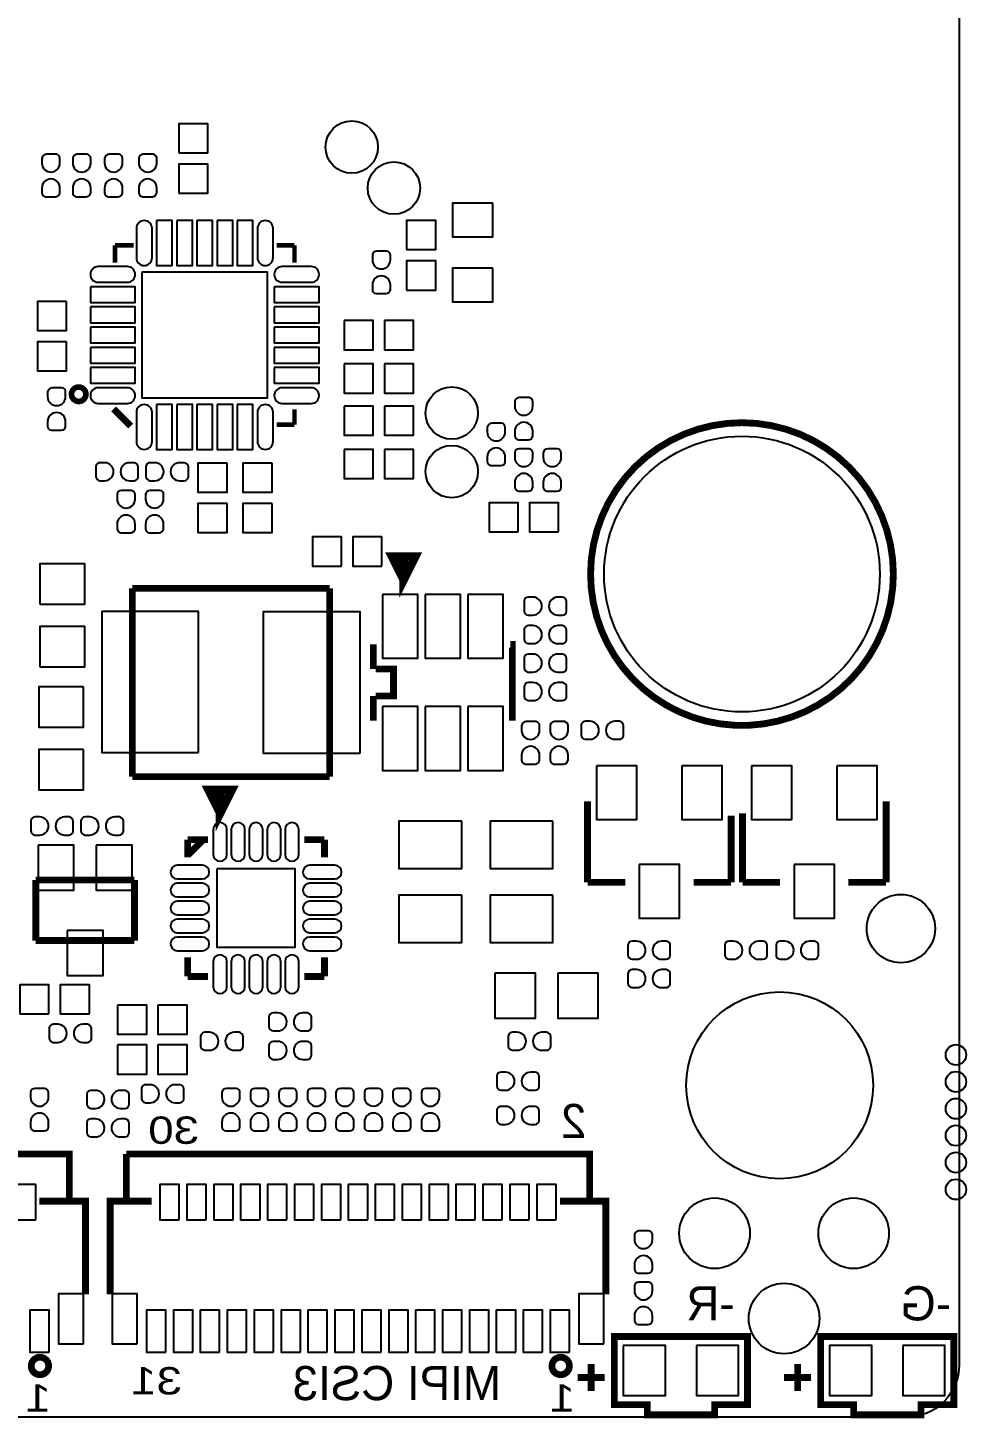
# Model space of a CAD drawing. Extents: x -0.2 to 92.2, y 0 to 62.
# Drawn here: x 71.24 to 92.16, y -0.02 to 30.98 of the extents above; entities that cross this region are included whole.
import ezdxf

# ---------------------------------------------------------------- set-up
doc = ezdxf.new("R2010")
doc.units = 0
doc.header["$MEASUREMENT"] = 0
for name, color, linetype in [('BG_OUTLINE', 3, 'CONTINUOUS'), ('BG_SILKSCREEN_BOTTOM', 2, 'CONTINUOUS'), ('PG_SILKSCREEN_BOTTOM', 5, 'CONTINUOUS'), ('PIN_SOLDERMASK_BOTTOM', 6, 'CONTINUOUS')]:
    doc.layers.add(name, color=color, linetype=linetype)

msp = doc.modelspace()

# ---------------------------------------------------------------- linework, layer by layer
at = {"layer": 'BG_OUTLINE'}
msp.add_lwpolyline([(56.9081, 51.894), (71.1086, 51.894, 0.760425), (71.1086, 53.674), (71.0054, 53.674), (71.0054, 60), (75.6, 60), (75.6, 53.674), (75.4736, 53.674, 0.738603), (75.4736, 51.894), (89.673, 51.894, 0.798332), (89.673, 53.674), (89.6, 53.674), (89.6, 60), (90.7394, 60, -0.414201), (92, 58.7394), (92, 26.9418), (92.0001, 26.9418), (92.0001, 1.1697, -0.414223), (90.8303, 0), (1.155, 0, -0.414213)], format="xyb", dxfattribs=at)
at = {"layer": 'PG_SILKSCREEN_BOTTOM'}
for points, const_width in [([(73.184, 26.13), (73.5973, 26.13)], 0.1001), ([(73.184, 26.13), (73.184, 25.7447)], 0.1001), ([(77.184, 26.13), (76.7842, 26.13)], 0.1001), ([(77.184, 26.13), (77.184, 25.7447)], 0.1001), ([(73.152, 22.479), (73.533, 22.098)], 0.1524), ([(77.184, 22.13), (77.184, 22.4734)], 0.1001), ([(77.184, 22.13), (76.7842, 22.13)], 0.1001), ([(79.6196, 18.683), (79.3696, 19.183), (79.8696, 19.183), (79.6196, 18.683), (79.6196, 19.083)], 0.2), ([(77.9681, 18.4831), (73.5683, 18.4831)], 0.1524), ([(73.5683, 18.4831), (73.5683, 14.2829)], 0.1524), ([(77.9681, 14.2829), (77.9681, 18.4831)], 0.1524), ([(78.9426, 16.683), (78.9426, 17.233)], 0.1524), ([(81.9926, 17.233), (82.0426, 17.233), (82.0426, 15.533)], 0.1524), ([(78.9926, 16.083), (79.3926, 16.083), (79.3926, 16.683), (78.9926, 16.683)], 0.1524), ([(78.9426, 15.533), (78.9426, 16.083)], 0.1524), ([(73.5683, 14.2829), (77.9681, 14.2829)], 0.1524), ([(75.527, 13.48), (75.277, 13.98), (75.777, 13.98), (75.527, 13.48), (75.527, 13.88)], 0.2), ([(83.7187, 11.9271), (83.7187, 13.7305)], 0.1539), ([(90.3729, 11.9271), (90.3729, 13.7305)], 0.1539), ([(86.9185, 11.9271), (86.9185, 13.4112)], 0.1539), ([(87.1731, 11.9271), (87.1731, 13.462)], 0.1539), ([(74.802, 12.8788), (74.802, 12.4805)], 0.1524), ([(74.802, 12.8788), (75.2559, 12.8788)], 0.1524), ([(74.827, 12.5538), (75.127, 12.8538)], 0.1524), ([(77.852, 12.8788), (77.4071, 12.8788)], 0.1524), ([(77.852, 12.8788), (77.852, 12.4805)], 0.1524), ([(71.4169, 10.6281), (71.4169, 11.9779)], 0.1539), ([(71.4169, 11.9779), (73.6171, 11.9779)], 0.1539), ([(73.6171, 11.9779), (73.6171, 10.6281)], 0.1539), ([(84.5566, 11.9271), (83.7187, 11.9271)], 0.1539), ([(86.0806, 11.9271), (86.9185, 11.9271)], 0.1539), ([(88.011, 11.9271), (87.1731, 11.9271)], 0.1539), ([(89.535, 11.9271), (90.3729, 11.9271)], 0.1539), ([(73.6171, 10.6281), (71.4169, 10.6281)], 0.1539), ([(74.802, 9.8288), (74.802, 10.2529)], 0.1524), ([(77.852, 9.8288), (77.852, 10.2529)], 0.1524), ([(74.802, 9.8288), (75.2559, 9.8288)], 0.1524), ([(77.852, 9.8288), (77.4071, 9.8288)], 0.1524), ([(61.835, 5.869), (72.165, 5.869), (72.165, 4.819)], 0.1524), ([(73.435, 5.869), (83.765, 5.869), (83.765, 4.819)], 0.1524), ([(73.435, 5.869), (73.435, 4.819)], 0.1524), ([(72.525, 2.744), (72.525, 4.819), (71.5, 4.819)], 0.1524), ([(74, 4.819), (73.075, 4.819), (73.075, 2.744)], 0.1524), ([(84.125, 2.744), (84.125, 4.819), (83.1, 4.819)], 0.1524), ([(83.8, 1.186), (83.8, 0.586)], 0.1524), ([(88.4, 1.186), (88.4, 0.586)], 0.1524), ([(83.5, 0.886), (84.1, 0.886)], 0.1524), ([(88.1, 0.886), (88.7, 0.886)], 0.1524)]:
    msp.add_lwpolyline(points, dxfattribs=dict(at, const_width=const_width))
for points, const_width in [([(72.5343, 22.81, 1), (72.2137, 22.80992, 1)], 0.127), ([(90.535, 18.8, 1), (83.785, 18.79998, 1)], 0.1524), ([(71.7042, 1.143, 1), (71.31507, 1.143, 1)], 0.1501), ([(83.312, 1.143, 1), (82.92287, 1.143, 1)], 0.1501)]:
    msp.add_lwpolyline(points, format="xyb", close=True, dxfattribs=dict(at, const_width=const_width))
at = {"layer": 'PG_SILKSCREEN_BOTTOM', "const_width": 0.1524}
for points in [[(84.3151, 1.7988), (84.3151, 0.2812), (85.05, 0.2812), (85.05, 0.055), (86.55, 0.055), (86.55, 0.2812), (87.2849, 0.2812), (87.2849, 1.7988)], [(88.9151, 1.7988), (88.9151, 0.2812), (89.65, 0.2812), (89.65, 0.055), (91.15, 0.055), (91.15, 0.2812), (91.8849, 0.2812), (91.8849, 1.7988)]]:
    msp.add_lwpolyline(points, close=True, dxfattribs=at)
at = {"layer": 'PIN_SOLDERMASK_BOTTOM'}
for points in [[(74.605, 28.1921), (75.255, 28.1921), (75.255, 28.8421), (74.605, 28.8421)], [(74.605, 27.2919), (75.255, 27.2919), (75.255, 27.9419), (74.605, 27.9419)], [(81.60815, 27.06975), (80.70825, 27.06975), (80.70825, 26.31965), (81.60815, 26.31965)], [(74.1091, 26.68), (74.1091, 25.68), (74.4591, 25.68), (74.4591, 26.68)], [(74.5589, 26.68), (74.5589, 25.68), (74.9089, 25.68), (74.9089, 26.68)], [(75.009, 26.68), (75.009, 25.68), (75.359, 25.68), (75.359, 26.68)], [(75.4591, 26.68), (75.4591, 25.68), (75.8091, 25.68), (75.8091, 26.68)], [(75.9089, 26.68), (75.9089, 25.68), (76.2589, 25.68), (76.2589, 26.68)], [(79.685, 26.0331), (80.335, 26.0331), (80.335, 26.6831), (79.685, 26.6831)], [(79.685, 25.1329), (80.335, 25.1329), (80.335, 25.7829), (79.685, 25.7829)], [(73.784, 25.53), (73.784, 22.73), (76.584, 22.73), (76.584, 25.53)], [(81.60815, 25.61995), (80.70825, 25.61995), (80.70825, 24.86985), (81.60815, 24.86985)], [(72.634, 25.2049), (72.634, 24.8549), (73.634, 24.8549), (73.634, 25.2049)], [(76.734, 25.2049), (76.734, 24.8549), (77.734, 24.8549), (77.734, 25.2049)], [(72.1054, 24.8797), (71.4554, 24.8797), (71.4554, 24.2297), (72.1054, 24.2297)], [(72.634, 24.7551), (72.634, 24.4051), (73.634, 24.4051), (73.634, 24.7551)], [(76.734, 24.7551), (76.734, 24.4051), (77.734, 24.4051), (77.734, 24.7551)], [(72.634, 24.305), (72.634, 23.955), (73.634, 23.955), (73.634, 24.305)], [(76.734, 24.305), (76.734, 23.955), (77.734, 23.955), (77.734, 24.305)], [(78.2899, 24.4507), (78.2899, 23.8007), (78.9399, 23.8007), (78.9399, 24.4507)], [(79.1901, 24.4507), (79.1901, 23.8007), (79.8401, 23.8007), (79.8401, 24.4507)], [(72.1054, 23.9795), (71.4554, 23.9795), (71.4554, 23.3295), (72.1054, 23.3295)], [(72.634, 23.8549), (72.634, 23.5049), (73.634, 23.5049), (73.634, 23.8549)], [(76.734, 23.8549), (76.734, 23.5049), (77.734, 23.5049), (77.734, 23.8549)], [(72.634, 23.4051), (72.634, 23.0551), (73.634, 23.0551), (73.634, 23.4051)], [(76.734, 23.4051), (76.734, 23.0551), (77.734, 23.0551), (77.734, 23.4051)], [(78.2899, 23.4855), (78.2899, 22.8355), (78.9399, 22.8355), (78.9399, 23.4855)], [(79.1901, 23.4855), (79.1901, 22.8355), (79.8401, 22.8355), (79.8401, 23.4855)], [(74.1091, 22.58), (74.1091, 21.58), (74.4591, 21.58), (74.4591, 22.58)], [(74.5589, 22.58), (74.5589, 21.58), (74.9089, 21.58), (74.9089, 22.58)], [(75.009, 22.58), (75.009, 21.58), (75.359, 21.58), (75.359, 22.58)], [(75.4591, 22.58), (75.4591, 21.58), (75.8091, 21.58), (75.8091, 22.58)], [(75.9089, 22.58), (75.9089, 21.58), (76.2589, 21.58), (76.2589, 22.58)], [(78.2899, 22.5457), (78.2899, 21.8957), (78.9399, 21.8957), (78.9399, 22.5457)], [(79.1901, 22.5457), (79.1901, 21.8957), (79.8401, 21.8957), (79.8401, 22.5457)], [(78.2899, 21.5805), (78.2899, 20.9305), (78.9399, 20.9305), (78.9399, 21.5805)], [(79.1901, 21.5805), (79.1901, 20.9305), (79.8401, 20.9305), (79.8401, 21.5805)], [(75.6823, 21.2743), (75.0323, 21.2743), (75.0323, 20.6243), (75.6823, 20.6243)], [(76.6858, 21.2743), (76.0358, 21.2743), (76.0358, 20.6243), (76.6858, 20.6243)], [(75.6823, 20.3741), (75.0323, 20.3741), (75.0323, 19.7241), (75.6823, 19.7241)], [(76.6858, 20.3741), (76.0358, 20.3741), (76.0358, 19.7241), (76.6858, 19.7241)], [(82.1709, 19.741), (82.1709, 20.391), (81.5209, 20.391), (81.5209, 19.741)], [(83.0711, 19.741), (83.0711, 20.391), (82.4211, 20.391), (82.4211, 19.741)], [(78.2339, 18.979), (78.2339, 19.629), (77.5839, 19.629), (77.5839, 18.979)], [(79.1341, 18.979), (79.1341, 19.629), (78.4841, 19.629), (78.4841, 18.979)], [(71.509, 18.13165), (72.509, 18.13165), (72.509, 19.03155), (71.509, 19.03155)], [(79.1489, 18.3442), (79.1489, 16.9218), (79.9363, 16.9218), (79.9363, 18.3442)], [(80.0989, 18.3442), (80.0989, 16.9218), (80.8863, 16.9218), (80.8863, 18.3442)], [(81.0489, 18.3442), (81.0489, 16.9218), (81.8363, 16.9218), (81.8363, 18.3442)], [(75.0476, 14.8181), (75.0476, 17.9677), (72.8886, 17.9677), (72.8886, 14.8181)], [(78.6478, 14.8082), (78.6478, 17.9578), (76.4888, 17.9578), (76.4888, 14.8082)], [(71.509, 16.73165), (72.509, 16.73165), (72.509, 17.63155), (71.509, 17.63155)], [(72.4836, 16.28835), (71.4836, 16.28835), (71.4836, 15.38845), (72.4836, 15.38845)], [(79.1489, 15.8442), (79.1489, 14.4218), (79.9363, 14.4218), (79.9363, 15.8442)], [(80.0989, 15.8442), (80.0989, 14.4218), (80.8863, 14.4218), (80.8863, 15.8442)], [(81.0489, 15.8442), (81.0489, 14.4218), (81.8363, 14.4218), (81.8363, 15.8442)], [(72.4836, 14.88835), (71.4836, 14.88835), (71.4836, 13.98845), (72.4836, 13.98845)], [(83.91865, 14.52705), (83.91865, 13.32715), (84.81855, 13.32715), (84.81855, 14.52705)], [(85.81865, 14.52705), (85.81865, 13.32715), (86.71855, 13.32715), (86.71855, 14.52705)], [(87.37305, 14.52705), (87.37305, 13.32715), (88.27295, 13.32715), (88.27295, 14.52705)], [(89.27305, 14.52705), (89.27305, 13.32715), (90.17295, 13.32715), (90.17295, 14.52705)], [(80.9132, 13.288), (79.5132, 13.288), (79.5132, 12.238), (80.9132, 12.238)], [(82.9452, 13.288), (81.5452, 13.288), (81.5452, 12.238), (82.9452, 12.238)], [(71.46695, 12.753), (71.46695, 11.753), (72.26705, 11.753), (72.26705, 12.753)], [(72.76695, 12.753), (72.76695, 11.753), (73.56705, 11.753), (73.56705, 12.753)], [(75.4507, 12.2301), (75.4507, 10.4775), (77.2033, 10.4775), (77.2033, 12.2301)], [(84.86865, 12.32685), (84.86865, 11.12695), (85.76855, 11.12695), (85.76855, 12.32685)], [(88.32305, 12.32685), (88.32305, 11.12695), (89.22295, 11.12695), (89.22295, 12.32685)], [(80.9132, 11.638), (79.5132, 11.638), (79.5132, 10.588), (80.9132, 10.588)], [(82.9452, 11.638), (81.5452, 11.638), (81.5452, 10.588), (82.9452, 10.588)], [(72.11695, 10.853), (72.11695, 9.853), (72.91705, 9.853), (72.91705, 10.853)], [(71.7113, 8.9947), (71.7113, 9.6447), (71.0613, 9.6447), (71.0613, 8.9947)], [(72.6115, 8.9947), (72.6115, 9.6447), (71.9615, 9.6447), (71.9615, 8.9947)], [(81.65405, 9.898), (81.65405, 8.898), (82.55395, 8.898), (82.55395, 9.898)], [(83.05405, 9.898), (83.05405, 8.898), (83.95395, 8.898), (83.95395, 9.898)], [(73.2405, 9.1896), (73.2405, 8.5396), (73.8905, 8.5396), (73.8905, 9.1896)], [(74.1407, 9.1896), (74.1407, 8.5396), (74.7907, 8.5396), (74.7907, 9.1896)], [(73.2405, 8.3006), (73.2405, 7.6506), (73.8905, 7.6506), (73.8905, 8.3006)], [(74.1407, 8.3006), (74.1407, 7.6506), (74.7907, 7.6506), (74.7907, 8.3006)], [(71.4159, 4.4003), (71.4159, 5.1877), (70.9841, 5.1877), (70.9841, 4.4003)], [(74.6159, 4.4003), (74.6159, 5.1877), (74.1841, 5.1877), (74.1841, 4.4003)], [(75.2159, 4.4003), (75.2159, 5.1877), (74.7841, 5.1877), (74.7841, 4.4003)], [(75.8159, 4.4003), (75.8159, 5.1877), (75.3841, 5.1877), (75.3841, 4.4003)], [(76.4159, 4.4003), (76.4159, 5.1877), (75.9841, 5.1877), (75.9841, 4.4003)], [(77.0159, 4.4003), (77.0159, 5.1877), (76.5841, 5.1877), (76.5841, 4.4003)], [(77.6159, 4.4003), (77.6159, 5.1877), (77.1841, 5.1877), (77.1841, 4.4003)], [(78.2159, 4.4003), (78.2159, 5.1877), (77.7841, 5.1877), (77.7841, 4.4003)], [(78.8159, 4.4003), (78.8159, 5.1877), (78.3841, 5.1877), (78.3841, 4.4003)], [(79.4159, 4.4003), (79.4159, 5.1877), (78.9841, 5.1877), (78.9841, 4.4003)], [(80.0159, 4.4003), (80.0159, 5.1877), (79.5841, 5.1877), (79.5841, 4.4003)], [(80.6159, 4.4003), (80.6159, 5.1877), (80.1841, 5.1877), (80.1841, 4.4003)], [(81.2159, 4.4003), (81.2159, 5.1877), (80.7841, 5.1877), (80.7841, 4.4003)], [(81.8159, 4.4003), (81.8159, 5.1877), (81.3841, 5.1877), (81.3841, 4.4003)], [(82.4159, 4.4003), (82.4159, 5.1877), (81.9841, 5.1877), (81.9841, 4.4003)], [(83.0159, 4.4003), (83.0159, 5.1877), (82.5841, 5.1877), (82.5841, 4.4003)], [(72.4794, 1.6352), (72.4794, 2.7528), (71.9206, 2.7528), (71.9206, 1.6352)], [(73.6794, 1.6352), (73.6794, 2.7528), (73.1206, 2.7528), (73.1206, 1.6352)], [(84.0794, 1.6352), (84.0794, 2.7528), (83.5206, 2.7528), (83.5206, 1.6352)], [(71.7159, 1.4491), (71.7159, 2.3889), (71.2841, 2.3889), (71.2841, 1.4491)], [(74.3159, 1.4491), (74.3159, 2.3889), (73.8841, 2.3889), (73.8841, 1.4491)], [(74.9159, 1.4491), (74.9159, 2.3889), (74.4841, 2.3889), (74.4841, 1.4491)], [(75.5159, 1.4491), (75.5159, 2.3889), (75.0841, 2.3889), (75.0841, 1.4491)], [(76.1159, 1.4491), (76.1159, 2.3889), (75.6841, 2.3889), (75.6841, 1.4491)], [(76.7159, 1.4491), (76.7159, 2.3889), (76.2841, 2.3889), (76.2841, 1.4491)], [(77.3159, 1.4491), (77.3159, 2.3889), (76.8841, 2.3889), (76.8841, 1.4491)], [(77.9159, 1.4491), (77.9159, 2.3889), (77.4841, 2.3889), (77.4841, 1.4491)], [(78.5159, 1.4491), (78.5159, 2.3889), (78.0841, 2.3889), (78.0841, 1.4491)], [(79.1159, 1.4491), (79.1159, 2.3889), (78.6841, 2.3889), (78.6841, 1.4491)], [(79.7159, 1.4491), (79.7159, 2.3889), (79.2841, 2.3889), (79.2841, 1.4491)], [(80.3159, 1.4491), (80.3159, 2.3889), (79.8841, 2.3889), (79.8841, 1.4491)], [(80.9159, 1.4491), (80.9159, 2.3889), (80.4841, 2.3889), (80.4841, 1.4491)], [(81.5159, 1.4491), (81.5159, 2.3889), (81.0841, 2.3889), (81.0841, 1.4491)], [(82.1159, 1.4491), (82.1159, 2.3889), (81.6841, 2.3889), (81.6841, 1.4491)], [(82.7159, 1.4491), (82.7159, 2.3889), (82.2841, 2.3889), (82.2841, 1.4491)], [(83.3159, 1.4491), (83.3159, 2.3889), (82.8841, 2.3889), (82.8841, 1.4491)], [(84.5151, 1.5988), (84.5151, 0.4812), (85.4549, 0.4812), (85.4549, 1.5988)], [(86.1451, 1.5988), (86.1451, 0.4812), (87.0849, 0.4812), (87.0849, 1.5988)], [(89.1151, 1.5988), (89.1151, 0.4812), (90.0549, 0.4812), (90.0549, 1.5988)], [(90.7451, 1.5988), (90.7451, 0.4812), (91.6849, 0.4812), (91.6849, 1.5988)]]:
    msp.add_lwpolyline(points, close=True, dxfattribs=at)
for points in [[(71.5541, 28.0685), (71.5541, 27.9641, 0.999515), (71.9559, 27.9641), (71.9559, 28.0657, 0.380778), (71.8729, 28.1589), (71.6534, 28.1589, 0.38701)], [(72.2399, 28.0685), (72.2399, 27.9641, 0.999515), (72.6417, 27.9641), (72.6417, 28.0657, 0.380778), (72.5587, 28.1589), (72.3392, 28.1589, 0.38701)], [(72.9511, 28.0685), (72.9511, 27.9641, 0.999515), (73.3529, 27.9641), (73.3529, 28.0657, 0.380778), (73.2699, 28.1589), (73.0504, 28.1589, 0.38701)], [(73.7131, 28.0685), (73.7131, 27.9641, 0.999515), (74.1149, 27.9641), (74.1149, 28.0657, 0.380778), (74.0319, 28.1589), (73.8124, 28.1589, 0.38701)], [(71.9559, 27.3035), (71.9559, 27.4079, 0.999515), (71.5541, 27.4079), (71.5541, 27.3063, 0.380778), (71.6371, 27.2131), (71.8566, 27.2131, 0.38701)], [(72.6417, 27.3035), (72.6417, 27.4079, 0.999515), (72.2399, 27.4079), (72.2399, 27.3063, 0.380778), (72.3229, 27.2131), (72.5424, 27.2131, 0.38701)], [(73.3529, 27.3035), (73.3529, 27.4079, 0.999515), (72.9511, 27.4079), (72.9511, 27.3063, 0.380778), (73.0341, 27.2131), (73.2536, 27.2131, 0.38701)], [(74.1149, 27.3035), (74.1149, 27.4079, 0.999515), (73.7131, 27.4079), (73.7131, 27.3063, 0.380778), (73.7961, 27.2131), (74.0156, 27.2131, 0.38701)], [(74.009, 25.855), (74.009, 26.505, 1), (73.659, 26.505), (73.659, 25.855, 1)], [(76.709, 25.855), (76.709, 26.505, 1), (76.359, 26.505), (76.359, 25.855, 1)], [(78.9201, 25.9095), (78.9201, 25.8051, 0.999515), (79.3219, 25.8051), (79.3219, 25.9067, 0.380778), (79.2389, 25.9999), (79.0194, 25.9999, 0.38701)], [(73.459, 25.655), (72.809, 25.655, 1), (72.809, 25.305), (73.459, 25.305, 1)], [(77.559, 25.655), (76.909, 25.655, 1), (76.909, 25.305), (77.559, 25.305, 1)], [(79.3219, 25.1445), (79.3219, 25.2489, 0.999515), (78.9201, 25.2489), (78.9201, 25.1473, 0.380778), (79.0031, 25.0541), (79.2226, 25.0541, 0.38701)], [(71.6811, 22.8615), (71.6811, 22.7571, 0.999515), (72.0829, 22.7571), (72.0829, 22.8587, 0.380778), (71.9999, 22.9519), (71.7804, 22.9519, 0.38701)], [(73.459, 22.955), (72.809, 22.955, 1), (72.809, 22.605), (73.459, 22.605, 1)], [(77.559, 22.955), (76.909, 22.955, 1), (76.909, 22.605), (77.559, 22.605, 1)], [(82.0951, 22.6456), (82.0951, 22.5412, 0.999515), (82.4969, 22.5412), (82.4969, 22.6428, 0.380778), (82.4139, 22.736), (82.1944, 22.736, 0.38701)], [(72.0829, 22.0965), (72.0829, 22.2009, 0.999515), (71.6811, 22.2009), (71.6811, 22.0993, 0.380778), (71.7641, 22.0061), (71.9836, 22.0061, 0.38701)], [(74.009, 21.755), (74.009, 22.405, 1), (73.659, 22.405), (73.659, 21.755, 1)], [(76.709, 21.755), (76.709, 22.405, 1), (76.359, 22.405), (76.359, 21.755, 1)], [(81.4812, 22.0741), (81.4812, 21.9697, 0.999515), (81.883, 21.9697), (81.883, 22.0713, 0.380778), (81.8, 22.1645), (81.5805, 22.1645, 0.38701)], [(82.4969, 21.8806), (82.4969, 21.985, 0.999515), (82.0951, 21.985), (82.0951, 21.8834, 0.380778), (82.1781, 21.7902), (82.3976, 21.7902, 0.38701)], [(81.883, 21.3091), (81.883, 21.4135, 0.999515), (81.4812, 21.4135), (81.4812, 21.3119, 0.380778), (81.5642, 21.2187), (81.7837, 21.2187, 0.38701)], [(82.0951, 21.5026), (82.0951, 21.3982, 0.999515), (82.4969, 21.3982), (82.4969, 21.4998, 0.380778), (82.4139, 21.593), (82.1944, 21.593, 0.38701)], [(82.7301, 21.5026), (82.7301, 21.3982, 0.999515), (83.1319, 21.3982), (83.1319, 21.4998, 0.380778), (83.0489, 21.593), (82.8294, 21.593, 0.38701)], [(72.8457, 20.8811), (72.9501, 20.8811, 0.999515), (72.9501, 21.2829), (72.8485, 21.2829, 0.380778), (72.7553, 21.1999), (72.7553, 20.9804, 0.38701)], [(73.6107, 21.2829), (73.5063, 21.2829, 0.999515), (73.5063, 20.8811), (73.6079, 20.8811, 0.380778), (73.7011, 20.9641), (73.7011, 21.1836, 0.38701)], [(73.9633, 20.8811), (74.0677, 20.8811, 0.999515), (74.0677, 21.2829), (73.9661, 21.2829, 0.380778), (73.8729, 21.1999), (73.8729, 20.9804, 0.38701)], [(74.7283, 21.2829), (74.6239, 21.2829, 0.999515), (74.6239, 20.8811), (74.7255, 20.8811, 0.380778), (74.8187, 20.9641), (74.8187, 21.1836, 0.38701)], [(82.4969, 20.7376), (82.4969, 20.842, 0.999515), (82.0951, 20.842), (82.0951, 20.7404, 0.380778), (82.1781, 20.6472), (82.3976, 20.6472, 0.38701)], [(83.1319, 20.7376), (83.1319, 20.842, 0.999515), (82.7301, 20.842), (82.7301, 20.7404, 0.380778), (82.8131, 20.6472), (83.0326, 20.6472, 0.38701)], [(73.2305, 20.5755), (73.2305, 20.4711, 0.999515), (73.6323, 20.4711), (73.6323, 20.5727, 0.380778), (73.5493, 20.6659), (73.3298, 20.6659, 0.38701)], [(73.8655, 20.5755), (73.8655, 20.4711, 0.999515), (74.2673, 20.4711), (74.2673, 20.5727, 0.380778), (74.1843, 20.6659), (73.9648, 20.6659, 0.38701)], [(73.6323, 19.8105), (73.6323, 19.9149, 0.999515), (73.2305, 19.9149), (73.2305, 19.8133, 0.380778), (73.3135, 19.7201), (73.533, 19.7201, 0.38701)], [(74.2673, 19.8105), (74.2673, 19.9149, 0.999515), (73.8655, 19.9149), (73.8655, 19.8133, 0.380778), (73.9485, 19.7201), (74.168, 19.7201, 0.38701)], [(82.3958, 17.8837), (82.5002, 17.8837, 0.999515), (82.5002, 18.2855), (82.3986, 18.2855, 0.380778), (82.3054, 18.2025), (82.3054, 17.983, 0.38701)], [(83.1608, 18.2855), (83.0564, 18.2855, 0.999515), (83.0564, 17.8837), (83.158, 17.8837, 0.380778), (83.2512, 17.9667), (83.2512, 18.1862, 0.38701)], [(82.3958, 17.2487), (82.5002, 17.2487, 0.999515), (82.5002, 17.6505), (82.3986, 17.6505, 0.380778), (82.3054, 17.5675), (82.3054, 17.348, 0.38701)], [(83.1608, 17.6505), (83.0564, 17.6505, 0.999515), (83.0564, 17.2487), (83.158, 17.2487, 0.380778), (83.2512, 17.3317), (83.2512, 17.5512, 0.38701)], [(82.3958, 16.6137), (82.5002, 16.6137, 0.999515), (82.5002, 17.0155), (82.3986, 17.0155, 0.380778), (82.3054, 16.9325), (82.3054, 16.713, 0.38701)], [(83.1608, 17.0155), (83.0564, 17.0155, 0.999515), (83.0564, 16.6137), (83.158, 16.6137, 0.380778), (83.2512, 16.6967), (83.2512, 16.9162, 0.38701)], [(82.3964, 15.9791), (82.5008, 15.9791, 0.999515), (82.5008, 16.3809), (82.3992, 16.3809, 0.380778), (82.306, 16.2979), (82.306, 16.0784, 0.38701)], [(83.1614, 16.3809), (83.057, 16.3809, 0.999515), (83.057, 15.9791), (83.1586, 15.9791, 0.380778), (83.2518, 16.0621), (83.2518, 16.2816, 0.38701)], [(82.2475, 15.4193), (82.2475, 15.3149, 0.999515), (82.6493, 15.3149), (82.6493, 15.4165, 0.380778), (82.5663, 15.5097), (82.3468, 15.5097, 0.38701)], [(82.8825, 15.4193), (82.8825, 15.3149, 0.999515), (83.2843, 15.3149), (83.2843, 15.4165, 0.380778), (83.2013, 15.5097), (82.9818, 15.5097, 0.38701)], [(83.6661, 15.1153), (83.7705, 15.1153, 0.999515), (83.7705, 15.5171), (83.6689, 15.5171, 0.380778), (83.5757, 15.4341), (83.5757, 15.2146, 0.38701)], [(84.4311, 15.5171), (84.3267, 15.5171, 0.999515), (84.3267, 15.1153), (84.4283, 15.1153, 0.380778), (84.5215, 15.1983), (84.5215, 15.4178, 0.38701)], [(82.6493, 14.6543), (82.6493, 14.7587, 0.999515), (82.2475, 14.7587), (82.2475, 14.6571, 0.380778), (82.3305, 14.5639), (82.55, 14.5639, 0.38701)], [(83.2843, 14.6543), (83.2843, 14.7587, 0.999515), (82.8825, 14.7587), (82.8825, 14.6571, 0.380778), (82.9655, 14.5639), (83.185, 14.5639, 0.38701)], [(71.3979, 12.9817), (71.5023, 12.9817, 0.999515), (71.5023, 13.3835), (71.4007, 13.3835, 0.380778), (71.3075, 13.3005), (71.3075, 13.081, 0.38701)], [(72.1629, 13.3835), (72.0585, 13.3835, 0.999515), (72.0585, 12.9817), (72.1601, 12.9817, 0.380778), (72.2533, 13.0647), (72.2533, 13.2842, 0.38701)], [(72.5155, 12.9817), (72.6199, 12.9817, 0.999515), (72.6199, 13.3835), (72.5183, 13.3835, 0.380778), (72.4251, 13.3005), (72.4251, 13.081, 0.38701)], [(73.2805, 13.3835), (73.1761, 13.3835, 0.999515), (73.1761, 12.9817), (73.2777, 12.9817, 0.380778), (73.3709, 13.0647), (73.3709, 13.2842, 0.38701)], [(75.6794, 12.5494), (75.6794, 13.1082, 1), (75.3746, 13.1082), (75.3746, 12.5494, 1)], [(76.0794, 12.5494), (76.0794, 13.1082, 1), (75.7746, 13.1082), (75.7746, 12.5494, 1)], [(76.4794, 12.5494), (76.4794, 13.1082, 1), (76.1746, 13.1082), (76.1746, 12.5494, 1)], [(76.8794, 12.5494), (76.8794, 13.1082, 1), (76.5746, 13.1082), (76.5746, 12.5494, 1)], [(77.2794, 12.5494), (77.2794, 13.1082, 1), (76.9746, 13.1082), (76.9746, 12.5494, 1)], [(75.1314, 12.3062), (74.5726, 12.3062, 1), (74.5726, 12.0014), (75.1314, 12.0014, 1)], [(78.0814, 12.3062), (77.5226, 12.3062, 1), (77.5226, 12.0014), (78.0814, 12.0014, 1)], [(75.1314, 11.9062), (74.5726, 11.9062, 1), (74.5726, 11.6014), (75.1314, 11.6014, 1)], [(78.0814, 11.9062), (77.5226, 11.9062, 1), (77.5226, 11.6014), (78.0814, 11.6014, 1)], [(75.1314, 11.5062), (74.5726, 11.5062, 1), (74.5726, 11.2014), (75.1314, 11.2014, 1)], [(78.0814, 11.5062), (77.5226, 11.5062, 1), (77.5226, 11.2014), (78.0814, 11.2014, 1)], [(75.1314, 11.1062), (74.5726, 11.1062, 1), (74.5726, 10.8014), (75.1314, 10.8014, 1)], [(78.0814, 11.1062), (77.5226, 11.1062, 1), (77.5226, 10.8014), (78.0814, 10.8014, 1)], [(75.1314, 10.7062), (74.5726, 10.7062, 1), (74.5726, 10.4014), (75.1314, 10.4014, 1)], [(78.0814, 10.7062), (77.5226, 10.7062, 1), (77.5226, 10.4014), (78.0814, 10.4014, 1)], [(84.7075, 10.2131), (84.8119, 10.2131, 0.999515), (84.8119, 10.6149), (84.7103, 10.6149, 0.380778), (84.6171, 10.5319), (84.6171, 10.3124, 0.38701)], [(85.4725, 10.6149), (85.3681, 10.6149, 0.999515), (85.3681, 10.2131), (85.4697, 10.2131, 0.380778), (85.5629, 10.2961), (85.5629, 10.5156, 0.38701)], [(86.8665, 10.2131), (86.9709, 10.2131, 0.999515), (86.9709, 10.6149), (86.8693, 10.6149, 0.380778), (86.7761, 10.5319), (86.7761, 10.3124, 0.38701)], [(87.6315, 10.6149), (87.5271, 10.6149, 0.999515), (87.5271, 10.2131), (87.6287, 10.2131, 0.380778), (87.7219, 10.2961), (87.7219, 10.5156, 0.38701)], [(88.0095, 10.2131), (88.1139, 10.2131, 0.999515), (88.1139, 10.6149), (88.0123, 10.6149, 0.380778), (87.9191, 10.5319), (87.9191, 10.3124, 0.38701)], [(88.7745, 10.6149), (88.6701, 10.6149, 0.999515), (88.6701, 10.2131), (88.7717, 10.2131, 0.380778), (88.8649, 10.2961), (88.8649, 10.5156, 0.38701)], [(75.6794, 9.5994), (75.6794, 10.1582, 1), (75.3746, 10.1582), (75.3746, 9.5994, 1)], [(76.0794, 9.5994), (76.0794, 10.1582, 1), (75.7746, 10.1582), (75.7746, 9.5994, 1)], [(76.4794, 9.5994), (76.4794, 10.1582, 1), (76.1746, 10.1582), (76.1746, 9.5994, 1)], [(76.8794, 9.5994), (76.8794, 10.1582, 1), (76.5746, 10.1582), (76.5746, 9.5994, 1)], [(77.2794, 9.5994), (77.2794, 10.1582, 1), (76.9746, 10.1582), (76.9746, 9.5994, 1)], [(84.7075, 9.5781), (84.8119, 9.5781, 0.999515), (84.8119, 9.9799), (84.7103, 9.9799, 0.380778), (84.6171, 9.8969), (84.6171, 9.6774, 0.38701)], [(85.4725, 9.9799), (85.3681, 9.9799, 0.999515), (85.3681, 9.5781), (85.4697, 9.5781, 0.380778), (85.5629, 9.6611), (85.5629, 9.8806, 0.38701)], [(76.7065, 8.6129), (76.8109, 8.6129, 0.999515), (76.8109, 9.0147), (76.7093, 9.0147, 0.380778), (76.6161, 8.9317), (76.6161, 8.7122, 0.38701)], [(77.4715, 9.0147), (77.3671, 9.0147, 0.999515), (77.3671, 8.6129), (77.4687, 8.6129, 0.380778), (77.5619, 8.6959), (77.5619, 8.9154, 0.38701)], [(71.8043, 8.3589), (71.9087, 8.3589, 0.999515), (71.9087, 8.7607), (71.8071, 8.7607, 0.380778), (71.7139, 8.6777), (71.7139, 8.4582, 0.38701)], [(72.5693, 8.7607), (72.4649, 8.7607, 0.999515), (72.4649, 8.3589), (72.5665, 8.3589, 0.380778), (72.6597, 8.4419), (72.6597, 8.6614, 0.38701)], [(75.1825, 8.1811), (75.2869, 8.1811, 0.999515), (75.2869, 8.5829), (75.1853, 8.5829, 0.380778), (75.0921, 8.4999), (75.0921, 8.2804, 0.38701)], [(75.9475, 8.5829), (75.8431, 8.5829, 0.999515), (75.8431, 8.1811), (75.9447, 8.1811, 0.380778), (76.0379, 8.2641), (76.0379, 8.4836, 0.38701)], [(76.7065, 7.9779), (76.8109, 7.9779, 0.999515), (76.8109, 8.3797), (76.7093, 8.3797, 0.380778), (76.6161, 8.2967), (76.6161, 8.0772, 0.38701)], [(77.4715, 8.3797), (77.3671, 8.3797, 0.999515), (77.3671, 7.9779), (77.4687, 7.9779, 0.380778), (77.5619, 8.0609), (77.5619, 8.2804, 0.38701)], [(82.0405, 8.1811), (82.1449, 8.1811, 0.999515), (82.1449, 8.5829), (82.0433, 8.5829, 0.380778), (81.9501, 8.4999), (81.9501, 8.2804, 0.38701)], [(82.8055, 8.5829), (82.7011, 8.5829, 0.999515), (82.7011, 8.1811), (82.8027, 8.1811, 0.380778), (82.8959, 8.2641), (82.8959, 8.4836, 0.38701)], [(81.7865, 7.2921), (81.8909, 7.2921, 0.999515), (81.8909, 7.6939), (81.7893, 7.6939, 0.380778), (81.6961, 7.6109), (81.6961, 7.3914, 0.38701)], [(82.5515, 7.6939), (82.4471, 7.6939, 0.999515), (82.4471, 7.2921), (82.5487, 7.2921, 0.380778), (82.6419, 7.3751), (82.6419, 7.5946, 0.38701)], [(71.3001, 7.2405), (71.3001, 7.1361, 0.999515), (71.7019, 7.1361), (71.7019, 7.2377, 0.380778), (71.6189, 7.3309), (71.3994, 7.3309, 0.38701)], [(72.6425, 6.8857), (72.7469, 6.8857, 0.999515), (72.7469, 7.2875), (72.6453, 7.2875, 0.380778), (72.5521, 7.2045), (72.5521, 6.985, 0.38701)], [(73.4075, 7.2875), (73.3031, 7.2875, 0.999515), (73.3031, 6.8857), (73.4047, 6.8857, 0.380778), (73.4979, 6.9687), (73.4979, 7.1882, 0.38701)], [(73.8617, 7.0127), (73.9661, 7.0127, 0.999515), (73.9661, 7.4145), (73.8645, 7.4145, 0.380778), (73.7713, 7.3315), (73.7713, 7.112, 0.38701)], [(74.6267, 7.4145), (74.5223, 7.4145, 0.999515), (74.5223, 7.0127), (74.6239, 7.0127, 0.380778), (74.7171, 7.0957), (74.7171, 7.3152, 0.38701)], [(75.5673, 7.2405), (75.5673, 7.1361, 0.999515), (75.9691, 7.1361), (75.9691, 7.2377, 0.380778), (75.8861, 7.3309), (75.6666, 7.3309, 0.38701)], [(76.2023, 7.2405), (76.2023, 7.1361, 0.999515), (76.6041, 7.1361), (76.6041, 7.2377, 0.380778), (76.5211, 7.3309), (76.3016, 7.3309, 0.38701)], [(76.8373, 7.2405), (76.8373, 7.1361, 0.999515), (77.2391, 7.1361), (77.2391, 7.2377, 0.380778), (77.1561, 7.3309), (76.9366, 7.3309, 0.38701)], [(77.4723, 7.2405), (77.4723, 7.1361, 0.999515), (77.8741, 7.1361), (77.8741, 7.2377, 0.380778), (77.7911, 7.3309), (77.5716, 7.3309, 0.38701)], [(78.1075, 7.2402), (78.1075, 7.1358, 0.999515), (78.5093, 7.1358), (78.5093, 7.2374, 0.380778), (78.4263, 7.3306), (78.2068, 7.3306, 0.38701)], [(78.7421, 7.2408), (78.7421, 7.1364, 0.999515), (79.1439, 7.1364), (79.1439, 7.238, 0.380778), (79.0609, 7.3312), (78.8414, 7.3312, 0.38701)], [(79.3773, 7.2405), (79.3773, 7.1361, 0.999515), (79.7791, 7.1361), (79.7791, 7.2377, 0.380778), (79.6961, 7.3309), (79.4766, 7.3309, 0.38701)], [(80.0123, 7.2405), (80.0123, 7.1361, 0.999515), (80.4141, 7.1361), (80.4141, 7.2377, 0.380778), (80.3311, 7.3309), (80.1116, 7.3309, 0.38701)], [(81.7865, 6.5301), (81.8909, 6.5301, 0.999515), (81.8909, 6.9319), (81.7893, 6.9319, 0.380778), (81.6961, 6.8489), (81.6961, 6.6294, 0.38701)], [(82.5515, 6.9319), (82.4471, 6.9319, 0.999515), (82.4471, 6.5301), (82.5487, 6.5301, 0.380778), (82.6419, 6.6131), (82.6419, 6.8326, 0.38701)], [(71.7019, 6.4755), (71.7019, 6.5799, 0.999515), (71.3001, 6.5799), (71.3001, 6.4783, 0.380778), (71.3831, 6.3851), (71.6026, 6.3851, 0.38701)], [(72.6425, 6.2507), (72.7469, 6.2507, 0.999515), (72.7469, 6.6525), (72.6453, 6.6525, 0.380778), (72.5521, 6.5695), (72.5521, 6.35, 0.38701)], [(73.4075, 6.6525), (73.3031, 6.6525, 0.999515), (73.3031, 6.2507), (73.4047, 6.2507, 0.380778), (73.4979, 6.3337), (73.4979, 6.5532, 0.38701)], [(75.9691, 6.4755), (75.9691, 6.5799, 0.999515), (75.5673, 6.5799), (75.5673, 6.4783, 0.380778), (75.6503, 6.3851), (75.8698, 6.3851, 0.38701)], [(76.6041, 6.4755), (76.6041, 6.5799, 0.999515), (76.2023, 6.5799), (76.2023, 6.4783, 0.380778), (76.2853, 6.3851), (76.5048, 6.3851, 0.38701)], [(77.2391, 6.4755), (77.2391, 6.5799, 0.999515), (76.8373, 6.5799), (76.8373, 6.4783, 0.380778), (76.9203, 6.3851), (77.1398, 6.3851, 0.38701)], [(77.8741, 6.4755), (77.8741, 6.5799, 0.999515), (77.4723, 6.5799), (77.4723, 6.4783, 0.380778), (77.5553, 6.3851), (77.7748, 6.3851, 0.38701)], [(78.5093, 6.4752), (78.5093, 6.5796, 0.999515), (78.1075, 6.5796), (78.1075, 6.478, 0.380778), (78.1905, 6.3848), (78.41, 6.3848, 0.38701)], [(79.1439, 6.4758), (79.1439, 6.5802, 0.999515), (78.7421, 6.5802), (78.7421, 6.4786, 0.380778), (78.8251, 6.3854), (79.0446, 6.3854, 0.38701)], [(79.7791, 6.4755), (79.7791, 6.5799, 0.999515), (79.3773, 6.5799), (79.3773, 6.4783, 0.380778), (79.4603, 6.3851), (79.6798, 6.3851, 0.38701)], [(80.4141, 6.4755), (80.4141, 6.5799, 0.999515), (80.0123, 6.5799), (80.0123, 6.4783, 0.380778), (80.0953, 6.3851), (80.3148, 6.3851, 0.38701)], [(84.7621, 4.0655), (84.7621, 3.9611, 0.999515), (85.1639, 3.9611), (85.1639, 4.0627, 0.380778), (85.0809, 4.1559), (84.8614, 4.1559, 0.38701)], [(85.1639, 3.3005), (85.1639, 3.4049, 0.999515), (84.7621, 3.4049), (84.7621, 3.3033, 0.380778), (84.8451, 3.2101), (85.0646, 3.2101, 0.38701)], [(84.7621, 2.9225), (84.7621, 2.8181, 0.999515), (85.1639, 2.8181), (85.1639, 2.9197, 0.380778), (85.0809, 3.0129), (84.8614, 3.0129, 0.38701)], [(85.1639, 2.1575), (85.1639, 2.2619, 0.999515), (84.7621, 2.2619), (84.7621, 2.1603, 0.380778), (84.8451, 2.0671), (85.0646, 2.0671, 0.38701)]]:
    msp.add_lwpolyline(points, format="xyb", close=True, dxfattribs=at)
for centre, radius in [((78.4606, 28.321), 0.5842), ((79.4004, 27.4066), 0.5842), ((80.6908, 22.3908), 0.5842), ((87.16, 18.8), 3.0734), ((80.6908, 21.0854), 0.5842), ((90.7034, 10.8966), 0.762), ((90.7034, 10.8966), 0.762), ((88, 7.4), 2.0828), ((91.93, 8.0802), 0.2286), ((91.93, 7.48), 0.2286), ((91.93, 6.8801), 0.2286), ((91.93, 6.2801), 0.2286), ((91.93, 5.6802), 0.2286), ((91.93, 5.08), 0.2286), ((86.55, 4.102), 0.7874), ((89.65, 4.102), 0.7874), ((88.1, 2.202), 0.7874)]:
    msp.add_circle(centre, radius, dxfattribs=at)

# ---------------------------------------------------------------- texts
at = {"layer": 'BG_SILKSCREEN_BOTTOM', "text_generation_flag": 2}
for s, height, width, p in [('2', 0.762, 1.000394, (83.693, 6.223)), ('30', 0.6096, 1.25, (75.057, 6.096)), ('-R', 0.762, 1.000394, (86.995, 2.159)), ('-G', 0.762, 1.000394, (91.821, 2.159)), ('31', 0.6096, 1.25, (74.676, 0.508)), ('MIPI CSI3', 0.762, 1.000394, (81.788, 0.381)), ('1', 0.6096, 1.25, (71.755, 0.127)), ('1', 0.6096, 1.25, (83.439, 0.127))]:
    msp.add_text(s, height=height, dxfattribs=dict(at, width=width)).set_placement(p)

doc.saveas('drawing.dxf')
